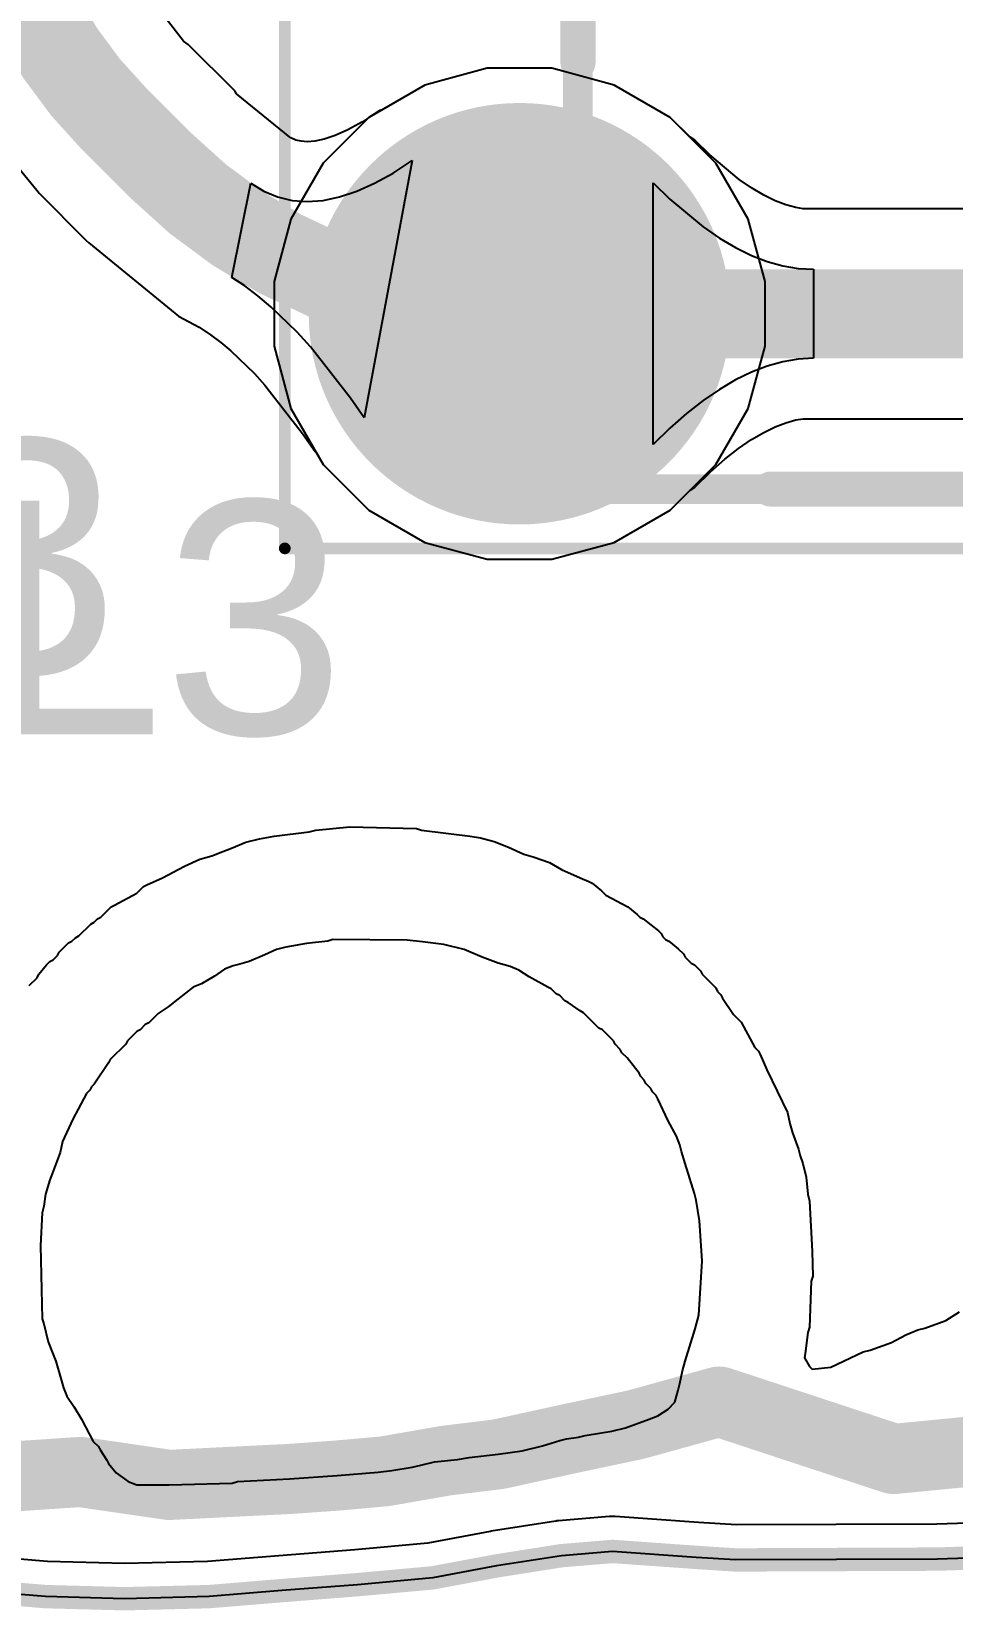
# Model space of a CAD drawing. Header units: inches. Extents: x -21.6 to 21.4, y -24.6 to 14.5.
# Drawn here: x 8.56 to 12.5, y -24.65 to -17.89 of the extents above; entities that cross this region are included whole.
import ezdxf

# ---------------------------------------------------------------- set-up
doc = ezdxf.new("R2010")
doc.units = ezdxf.units.IN
for name, color, linetype in [('Bottom Layer', 5, 'Continuous'), ('Bottom Solder', 6, 'Continuous'), ('Mechanical 4', 56, 'Continuous'), ('Multi-Layer', 9, 'Continuous'), ('Pad Holes', 156, 'Continuous'), ('Top 3D Body', 56, 'Continuous'), ('Top Assembly', 56, 'Continuous'), ('Top Component Center', 56, 'Continuous'), ('Top Courtyard', 56, 'Continuous'), ('Top Layer', 1, 'Continuous'), ('Top Overlay', 2, 'Continuous'), ('Top Solder', 216, 'Continuous')]:
    doc.layers.add(name, color=color, linetype=linetype)
doc.styles.add('Arial', font='', dxfattribs={"height": 0.2})
doc.styles.get('Arial').set_extended_font_data('Arial')

# ---------------------------------------------------------------- blocks, each defined once
blk = doc.blocks.new('3___________57')
at = {"layer": 'Bottom Layer'}
blk.add_hatch(color=5, dxfattribs=at).paths.add_polyline_path([(-1.995, 0.7264), (-0.545, 0.7264), (-0.545, -0.7236), (-1.995, -0.7236)])
h = blk.add_hatch(color=5, dxfattribs=at)
edge = h.paths.add_edge_path()
edge.add_arc((1.27, 0.0014), 0.725, 0, 360)
at = {"layer": 'Bottom Solder'}
blk.add_hatch(color=6, dxfattribs=at).paths.add_polyline_path([(-1.995, 0.7264), (-0.545, 0.7264), (-0.545, -0.7236), (-1.995, -0.7236)])
h = blk.add_hatch(color=6, dxfattribs=at)
edge = h.paths.add_edge_path()
edge.add_arc((1.27, 0.0014), 0.725, 0, 360)
at = {"layer": 'Multi-Layer'}
blk.add_hatch(color=9, dxfattribs=at).paths.add_polyline_path([(-1.995, 0.7264), (-0.545, 0.7264), (-0.545, -0.7236), (-1.995, -0.7236)])
h = blk.add_hatch(color=9, dxfattribs=at)
edge = h.paths.add_edge_path()
edge.add_arc((1.27, 0.0014), 0.725, 0, 360)
at = {"layer": 'Pad Holes'}
h = blk.add_hatch(color=7, dxfattribs=at)
edge = h.paths.add_edge_path()
edge.add_arc((-1.27, 0.0014), 0.45, 0, 360)
h = blk.add_hatch(color=7, dxfattribs=at)
edge = h.paths.add_edge_path()
edge.add_arc((1.27, 0.0014), 0.45, 0, 360)
at = {"layer": 'Top Layer'}
blk.add_hatch(color=1, dxfattribs=at).paths.add_polyline_path([(-1.995, 0.7264), (-0.545, 0.7264), (-0.545, -0.7236), (-1.995, -0.7236)])
h = blk.add_hatch(color=1, dxfattribs=at)
edge = h.paths.add_edge_path()
edge.add_arc((1.27, 0.0014), 0.725, 0, 360)
at = {"layer": 'Top Solder'}
blk.add_hatch(color=216, dxfattribs=at).paths.add_polyline_path([(-1.995, 0.7264), (-0.545, 0.7264), (-0.545, -0.7236), (-1.995, -0.7236)])
h = blk.add_hatch(color=216, dxfattribs=at)
edge = h.paths.add_edge_path()
edge.add_arc((1.27, 0.0014), 0.725, 0, 360)
at = {"layer": 'Top 3D Body'}
for points in [[(1.715, 0.0014, 0.15, 0.15, 1), (-1.715, 0.0014, 0.15, 0.15, 1)], [(-1.7525, 0.0014, 0.075, 0.075, 1), (-1.6775, 0.0014, 0.075, 0.075, 1)], [(1.6775, 0.0014, 0.075, 0.075, 1), (1.7525, 0.0014, 0.075, 0.075, 1)]]:
    blk.add_lwpolyline(points, format="xyseb", close=True, dxfattribs=at)
at = {"layer": 'Top Component Center'}
for points in [[(0, -0.4986, 0.1, 0.1, 0), (0, 0.5014, 0.1, 0.1, 0)], [(-0.5, 0.0014, 0.1, 0.1, 0), (0.5, 0.0014, 0.1, 0.1, 0)]]:
    blk.add_lwpolyline(points, format="xyseb", dxfattribs=at)
for points in [[(-0.025, 0.5014, 0.05, 0.05, 1), (0.025, 0.5014, 0.05, 0.05, 1)], [(-0.525, 0.0014, 0.05, 0.05, 1), (-0.475, 0.0014, 0.05, 0.05, 1)], [(0.475, 0.0014, 0.05, 0.05, 1), (0.525, 0.0014, 0.05, 0.05, 1)], [(-0.025, -0.4986, 0.05, 0.05, 1), (0.025, -0.4986, 0.05, 0.05, 1)]]:
    blk.add_lwpolyline(points, format="xyseb", close=True, dxfattribs=at)
at = {"layer": 'Top Courtyard'}
for points in [[(-2.2227, 0.0014, 0.2, 0.2, -1), (2.2227, 0.0014, 0.2, 0.2, 0)], [(2.2227, 0.0014, 0.2, 0.2, -1), (-2.2227, 0.0014, 0.2, 0.2, 0)]]:
    blk.add_lwpolyline(points, format="xyseb", dxfattribs=at)
for points in [[(-2.2727, 0.0014, 0.1, 0.1, 1), (-2.1727, 0.0014, 0.1, 0.1, 1)], [(-2.2727, 0.0014, 0.1, 0.1, 1), (-2.1727, 0.0014, 0.1, 0.1, 1)], [(2.1727, 0.0014, 0.1, 0.1, 1), (2.2727, 0.0014, 0.1, 0.1, 1)], [(2.1727, 0.0014, 0.1, 0.1, 1), (2.2727, 0.0014, 0.1, 0.1, 1)]]:
    blk.add_lwpolyline(points, format="xyseb", close=True, dxfattribs=at)
at = {"layer": 'Top Overlay'}
for points in [[(-1.3, 1.1214, 0.2, 0.2, -0.458783), (1.3, 1.1214, 0.2, 0.2, 0)], [(-2.275, -1.5, 0.15, 0.15, 0), (-2.275, -0.5, 0.15, 0.15, 0)], [(-2.775, -0.9986, 0.15, 0.15, 0), (-1.775, -0.9986, 0.15, 0.15, 0)], [(1.3, -1.1186, 0.2, 0.2, -0.458784), (-1.3, -1.1186, 0.2, 0.2, 0)]]:
    blk.add_lwpolyline(points, format="xyseb", dxfattribs=at)
for points in [[(-1.35, 1.1214, 0.1, 0.1, 1), (-1.25, 1.1214, 0.1, 0.1, 1)], [(1.25, 1.1214, 0.1, 0.1, 1), (1.35, 1.1214, 0.1, 0.1, 1)], [(-2.3125, -0.5, 0.075, 0.075, 1), (-2.2375, -0.5, 0.075, 0.075, 1)], [(-2.8125, -0.9986, 0.075, 0.075, 1), (-2.7375, -0.9986, 0.075, 0.075, 1)], [(-1.8125, -0.9986, 0.075, 0.075, 1), (-1.7375, -0.9986, 0.075, 0.075, 1)], [(-1.35, -1.1186, 0.1, 0.1, 1), (-1.25, -1.1186, 0.1, 0.1, 1)], [(1.25, -1.1186, 0.1, 0.1, 1), (1.35, -1.1186, 0.1, 0.1, 1)], [(-2.3125, -1.5, 0.075, 0.075, 1), (-2.2375, -1.5, 0.075, 0.075, 1)]]:
    blk.add_lwpolyline(points, format="xyseb", close=True, dxfattribs=at)
at = {"layer": 'Top Assembly', "style": 'Arial'}
blk.add_text('HL3', height=1, dxfattribs=at).set_placement((1.6, 0.963))
blk = doc.blocks.new('B__________6X6_59')
at = {"layer": 'Bottom Layer'}
h = blk.add_hatch(color=5, dxfattribs=at)
edge = h.paths.add_edge_path()
edge.add_arc((-3.25, -2.25), 0.8, 0, 360)
at = {"layer": 'Bottom Solder'}
h = blk.add_hatch(color=6, dxfattribs=at)
edge = h.paths.add_edge_path()
edge.add_arc((-3.25, -2.25), 0.9016, 0, 360)
at = {"layer": 'Multi-Layer'}
h = blk.add_hatch(color=9, dxfattribs=at)
edge = h.paths.add_edge_path()
edge.add_arc((-3.25, -2.25), 0.8, 0, 360)
at = {"layer": 'Pad Holes'}
h = blk.add_hatch(color=7, dxfattribs=at)
edge = h.paths.add_edge_path()
edge.add_arc((-3.25, -2.25), 0.5, 0, 360)
at = {"layer": 'Top Layer'}
h = blk.add_hatch(color=1, dxfattribs=at)
edge = h.paths.add_edge_path()
edge.add_arc((-3.25, -2.25), 0.8, 0, 360)
at = {"layer": 'Top Solder'}
h = blk.add_hatch(color=216, dxfattribs=at)
edge = h.paths.add_edge_path()
edge.add_arc((-3.25, -2.25), 0.9016, 0, 360)
at = {"layer": 'Top 3D Body'}
for points in [[(-3, -3, 0.127, 0.127, 0), (-3, 3, 0.127, 0.127, 0)], [(-3, -3, 0.127, 0.127, 0), (3, -3, 0.127, 0.127, 0)]]:
    blk.add_lwpolyline(points, format="xyseb", dxfattribs=at)
blk.add_lwpolyline([(-3.0317, -3, 0.0635, 0.0635, 1), (-2.9682, -3, 0.0635, 0.0635, 1)], format="xyseb", close=True, dxfattribs=at)
blk.add_lwpolyline([(-3.0317, -3, 0.0635, 0.0635, 1), (-2.9682, -3, 0.0635, 0.0635, 1)], format="xyseb", close=True, dxfattribs=at)
at = {"layer": 'Top Courtyard'}
for points in [[(-4.254, -3.254, 0.05, 0.05, 0), (-4.254, 3.254, 0.05, 0.05, 0)], [(-4.254, -3.254, 0.05, 0.05, 0), (4.254, -3.254, 0.05, 0.05, 0)]]:
    blk.add_lwpolyline(points, format="xyseb", dxfattribs=at)
blk.add_lwpolyline([(-4.2665, -3.254, 0.025, 0.025, 1), (-4.2415, -3.254, 0.025, 0.025, 1)], format="xyseb", close=True, dxfattribs=at)
blk.add_lwpolyline([(-4.2665, -3.254, 0.025, 0.025, 1), (-4.2415, -3.254, 0.025, 0.025, 1)], format="xyseb", close=True, dxfattribs=at)
at = {"layer": 'Top Overlay'}
for points in [[(-3, -1.176, 0.15, 0.15, 0), (-3, 1.176, 0.15, 0.15, 0)], [(-2.176, -3, 0.15, 0.15, 0), (2.176, -3, 0.15, 0.15, 0)]]:
    blk.add_lwpolyline(points, format="xyseb", dxfattribs=at)
for points in [[(-3.0375, -1.176, 0.075, 0.075, 1), (-2.9625, -1.176, 0.075, 0.075, 1)], [(-2.2135, -3, 0.075, 0.075, 1), (-2.1385, -3, 0.075, 0.075, 1)]]:
    blk.add_lwpolyline(points, format="xyseb", close=True, dxfattribs=at)

msp = doc.modelspace()

# ---------------------------------------------------------------- linework, layer by layer
at = {"layer": 'Bottom Layer'}
for p, q in [((10.5118, -18.05), (10.2447, -18.1216)), ((10.7882, -18.05), (10.5118, -18.05)), ((11.0553, -18.1216), (10.7882, -18.05)), ((10.2447, -18.1216), (10.0053, -18.2598)), ((11.2947, -18.2598), (11.0553, -18.1216)), ((10.0053, -18.2598), (9.8098, -18.4553)), ((11.4902, -18.4553), (11.2947, -18.2598)), ((9.8098, -18.4553), (9.6716, -18.6947)), ((11.6284, -18.6947), (11.4902, -18.4553)), ((9.6716, -18.6947), (9.6, -18.9618)), ((11.7, -18.9618), (11.6284, -18.6947)), ((9.6, -18.9618), (9.6, -19.2382)), ((11.7, -19.2382), (11.7, -18.9618)), ((9.6, -19.2382), (9.6716, -19.5053)), ((11.6284, -19.5053), (11.7, -19.2382)), ((9.6716, -19.5053), (9.8098, -19.7447)), ((11.4902, -19.7447), (11.6284, -19.5053)), ((9.8098, -19.7447), (10.0053, -19.9402)), ((11.2947, -19.9402), (11.4902, -19.7447)), ((10.0053, -19.9402), (10.2447, -20.0784)), ((11.0553, -20.0784), (11.2947, -19.9402)), ((10.2447, -20.0784), (10.5118, -20.15)), ((10.7882, -20.15), (11.0553, -20.0784)), ((10.5118, -20.15), (10.7882, -20.15)), ((10.8292, -24.4137), (10.552, -24.4575)), ((11.048, -24.3955), (10.8292, -24.4137)), ((11.4054, -24.421), (11.048, -24.3955)), ((11.5732, -24.4319), (11.4054, -24.421)), ((12.0054, -24.4301), (11.5732, -24.4319)), ((12.4376, -24.4283), (12.0054, -24.4301)), ((12.7731, -24.4173), (12.4376, -24.4283)), ((10.2785, -24.5085), (9.9575, -24.5377)), ((10.552, -24.4575), (10.2785, -24.5085)), ((8.6226, -24.5888), (8.1412, -24.5486)), ((9.6329, -24.5632), (9.3229, -24.5888)), ((9.9575, -24.5377), (9.6329, -24.5632)), ((8.96, -24.5979), (8.6226, -24.5888)), ((9.3229, -24.5888), (8.96, -24.5979))]:
    msp.add_line(p, q, dxfattribs=at)
at = {"layer": 'Mechanical 4'}
for points in [[(10.552, -24.4575, 0.1, 0.1, 0), (10.8292, -24.4137, 0.1, 0.1, 0)], [(10.8292, -24.4137, 0.1, 0.1, 0), (11.048, -24.3955, 0.1, 0.1, 0)], [(11.048, -24.3955, 0.1, 0.1, 0), (11.4054, -24.421, 0.1, 0.1, 0)], [(11.4054, -24.421, 0.1, 0.1, 0), (11.5732, -24.4319, 0.1, 0.1, 0)], [(11.5732, -24.4319, 0.1, 0.1, 0), (12.0054, -24.4301, 0.1, 0.1, 0)], [(12.0054, -24.4301, 0.1, 0.1, 0), (12.4376, -24.4283, 0.1, 0.1, 0)], [(12.4376, -24.4283, 0.1, 0.1, 0), (12.7731, -24.4173, 0.1, 0.1, 0)], [(10.2785, -24.5085, 0.1, 0.1, 0), (10.552, -24.4575, 0.1, 0.1, 0)], [(8.1412, -24.5486, 0.1, 0.1, 0), (8.6226, -24.5888, 0.1, 0.1, 0)], [(9.3229, -24.5888, 0.1, 0.1, 0), (9.6329, -24.5632, 0.1, 0.1, 0)], [(9.6329, -24.5632, 0.1, 0.1, 0), (9.9575, -24.5377, 0.1, 0.1, 0)], [(9.9575, -24.5377, 0.1, 0.1, 0), (10.2785, -24.5085, 0.1, 0.1, 0)], [(8.6226, -24.5888, 0.1, 0.1, 0), (8.96, -24.5979, 0.1, 0.1, 0)], [(8.96, -24.5979, 0.1, 0.1, 0), (9.3229, -24.5888, 0.1, 0.1, 0)]]:
    msp.add_lwpolyline(points, format="xyseb", dxfattribs=at)
for points in [[(10.8042, -24.4137, 0.05, 0.05, 1), (10.8542, -24.4137, 0.05, 0.05, 1)], [(10.8042, -24.4137, 0.05, 0.05, 1), (10.8542, -24.4137, 0.05, 0.05, 1)], [(11.023, -24.3955, 0.05, 0.05, 1), (11.073, -24.3955, 0.05, 0.05, 1)], [(11.023, -24.3955, 0.05, 0.05, 1), (11.073, -24.3955, 0.05, 0.05, 1)], [(11.3804, -24.421, 0.05, 0.05, 1), (11.4304, -24.421, 0.05, 0.05, 1)], [(11.3804, -24.421, 0.05, 0.05, 1), (11.4304, -24.421, 0.05, 0.05, 1)], [(11.5482, -24.4319, 0.05, 0.05, 1), (11.5982, -24.4319, 0.05, 0.05, 1)], [(11.5482, -24.4319, 0.05, 0.05, 1), (11.5982, -24.4319, 0.05, 0.05, 1)], [(11.9804, -24.4301, 0.05, 0.05, 1), (12.0304, -24.4301, 0.05, 0.05, 1)], [(11.9804, -24.4301, 0.05, 0.05, 1), (12.0304, -24.4301, 0.05, 0.05, 1)], [(12.4126, -24.4283, 0.05, 0.05, 1), (12.4626, -24.4283, 0.05, 0.05, 1)], [(12.4126, -24.4283, 0.05, 0.05, 1), (12.4626, -24.4283, 0.05, 0.05, 1)], [(10.527, -24.4575, 0.05, 0.05, 1), (10.577, -24.4575, 0.05, 0.05, 1)], [(10.527, -24.4575, 0.05, 0.05, 1), (10.577, -24.4575, 0.05, 0.05, 1)], [(9.6079, -24.5632, 0.05, 0.05, 1), (9.6579, -24.5632, 0.05, 0.05, 1)], [(9.6079, -24.5632, 0.05, 0.05, 1), (9.6579, -24.5632, 0.05, 0.05, 1)], [(9.9325, -24.5377, 0.05, 0.05, 1), (9.9825, -24.5377, 0.05, 0.05, 1)], [(9.9325, -24.5377, 0.05, 0.05, 1), (9.9825, -24.5377, 0.05, 0.05, 1)], [(10.2535, -24.5085, 0.05, 0.05, 1), (10.3034, -24.5085, 0.05, 0.05, 1)], [(10.2535, -24.5085, 0.05, 0.05, 1), (10.3034, -24.5085, 0.05, 0.05, 1)], [(8.5976, -24.5888, 0.05, 0.05, 1), (8.6476, -24.5888, 0.05, 0.05, 1)], [(8.5976, -24.5888, 0.05, 0.05, 1), (8.6476, -24.5888, 0.05, 0.05, 1)], [(8.935, -24.5979, 0.05, 0.05, 1), (8.985, -24.5979, 0.05, 0.05, 1)], [(8.935, -24.5979, 0.05, 0.05, 1), (8.985, -24.5979, 0.05, 0.05, 1)], [(9.2979, -24.5888, 0.05, 0.05, 1), (9.3479, -24.5888, 0.05, 0.05, 1)], [(9.2979, -24.5888, 0.05, 0.05, 1), (9.3479, -24.5888, 0.05, 0.05, 1)]]:
    msp.add_lwpolyline(points, format="xyseb", close=True, dxfattribs=at)
at = {"layer": 'Top Layer'}
for p, q in [((9.2127, -17.9342), (9.0264, -17.6913)), ((9.2327, -17.9475), (9.2127, -17.9342)), ((9.4321, -18.147), (9.2327, -17.9475)), ((10.5118, -18.05), (10.2447, -18.1216)), ((10.7882, -18.05), (10.5118, -18.05)), ((11.0553, -18.1216), (10.7882, -18.05)), ((9.44, -18.1587), (9.4321, -18.147)), ((9.6671, -18.3451), (9.44, -18.1587)), ((10.2447, -18.1216), (10.0623, -18.2269)), ((11.2947, -18.2598), (11.0553, -18.1216)), ((8.3108, -18.2369), (8.5855, -18.5716)), ((10.0523, -18.2309), (10.0288, -18.2462)), ((10.0623, -18.2269), (10.0523, -18.2309)), ((9.9779, -18.2794), (9.9163, -18.3135)), ((10.0002, -18.2649), (9.9779, -18.2794)), ((10.0053, -18.2598), (10.0002, -18.2649)), ((10.0288, -18.2462), (10.0053, -18.2598)), ((11.3797, -18.3448), (11.2947, -18.2598)), ((9.6717, -18.3479), (9.6671, -18.3451)), ((9.6937, -18.357), (9.6717, -18.3479)), ((9.7163, -18.3623), (9.6937, -18.357)), ((9.7424, -18.3642), (9.7163, -18.3623)), ((9.7745, -18.3619), (9.7424, -18.3642)), ((9.8141, -18.3537), (9.7745, -18.3619)), ((9.8615, -18.338), (9.8141, -18.3537)), ((9.9163, -18.3135), (9.8615, -18.338)), ((11.3992, -18.3574), (11.3797, -18.3448)), ((11.4642, -18.4208), (11.3992, -18.3574)), ((11.5894, -18.5252), (11.4642, -18.4208)), ((10.1915, -18.4444), (9.9854, -19.5453)), ((10.0302, -18.5418), (10.1094, -18.498)), ((10.1094, -18.498), (10.1915, -18.4444)), ((8.5855, -18.5716), (8.5957, -18.5841)), ((9.4194, -18.9448), (9.5002, -18.542)), ((9.5002, -18.542), (9.5564, -18.5761)), ((9.5564, -18.5761), (9.6154, -18.6004)), ((9.8803, -18.6003), (9.9538, -18.5759)), ((9.9538, -18.5759), (10.0302, -18.5418)), ((11.2213, -19.66), (11.2213, -18.54)), ((11.2213, -18.54), (11.2934, -18.6102)), ((11.6421, -18.5615), (11.5894, -18.5252)), ((11.6946, -18.5924), (11.6421, -18.5615)), ((8.5957, -18.5841), (8.7943, -18.7849)), ((9.6154, -18.6004), (9.6773, -18.615)), ((9.6773, -18.615), (9.7421, -18.6198)), ((9.7421, -18.6198), (9.8097, -18.6149)), ((9.8097, -18.6149), (9.8803, -18.6003)), ((11.2934, -18.6102), (11.4351, -18.7284)), ((11.7437, -18.6164), (11.6946, -18.5924)), ((11.7893, -18.6339), (11.7437, -18.6164)), ((11.8314, -18.6456), (11.7893, -18.6339)), ((11.863, -18.6509), (11.8314, -18.6456)), ((15.937, -18.6509), (11.863, -18.6509)), ((11.4351, -18.7284), (11.5049, -18.7765)), ((11.5049, -18.7765), (11.5738, -18.8171)), ((8.7943, -18.7849), (8.7945, -18.7851)), ((8.7945, -18.7851), (8.8079, -18.7961)), ((8.8079, -18.7961), (9.1911, -19.1106)), ((11.5738, -18.8171), (11.642, -18.8504)), ((11.642, -18.8504), (11.7094, -18.8762)), ((11.7094, -18.8762), (11.776, -18.8947)), ((11.776, -18.8947), (11.8419, -18.9058)), ((11.8419, -18.9058), (11.907, -18.9095)), ((11.907, -18.9095), (11.907, -19.2905)), ((9.4749, -18.9812), (9.4194, -18.9448)), ((9.5306, -19.0229), (9.4749, -18.9812)), ((9.5866, -19.0698), (9.5306, -19.0229)), ((9.1911, -19.1106), (9.2794, -19.1578)), ((9.6993, -19.1794), (9.5866, -19.0698)), ((9.2794, -19.1578), (9.2796, -19.158)), ((9.2796, -19.158), (9.3285, -19.1901)), ((9.756, -19.242), (9.6993, -19.1794)), ((9.3285, -19.1901), (9.3723, -19.2228)), ((9.3723, -19.2228), (9.4157, -19.2591)), ((9.9277, -19.4616), (9.756, -19.242)), ((9.4157, -19.2591), (9.5158, -19.3564)), ((11.776, -19.3053), (11.7094, -19.3238)), ((11.8419, -19.2942), (11.776, -19.3053)), ((11.907, -19.2905), (11.8419, -19.2942)), ((9.5158, -19.3564), (9.5609, -19.4063)), ((11.5738, -19.3829), (11.5049, -19.4235)), ((11.642, -19.3496), (11.5738, -19.3829)), ((11.7094, -19.3238), (11.642, -19.3496)), ((9.5609, -19.4063), (9.7221, -19.6125)), ((11.5049, -19.4235), (11.4351, -19.4716)), ((9.9854, -19.5453), (9.9277, -19.4616)), ((11.4351, -19.4716), (11.3646, -19.527)), ((11.3646, -19.527), (11.2934, -19.5898)), ((11.6946, -19.6076), (11.7437, -19.5836)), ((11.7437, -19.5836), (11.7893, -19.5661)), ((11.7893, -19.5661), (11.8314, -19.5544)), ((11.8314, -19.5544), (11.863, -19.5491)), ((11.863, -19.5491), (15.937, -19.5491)), ((9.7221, -19.6125), (9.7755, -19.6899)), ((11.2934, -19.5898), (11.2213, -19.66)), ((11.5864, -19.6769), (11.6421, -19.6385)), ((11.6421, -19.6385), (11.6946, -19.6076)), ((9.7755, -19.6899), (9.7816, -19.6958)), ((9.7816, -19.6958), (9.8098, -19.7447)), ((11.4667, -19.7768), (11.5278, -19.7229)), ((11.5278, -19.7229), (11.5864, -19.6769)), ((9.8098, -19.7447), (10.0053, -19.9402)), ((11.3992, -19.8426), (11.4667, -19.7768)), ((11.2947, -19.9402), (11.3797, -19.8552)), ((11.3797, -19.8552), (11.3992, -19.8426)), ((10.0053, -19.9402), (10.2447, -20.0784)), ((11.0553, -20.0784), (11.2947, -19.9402)), ((10.2447, -20.0784), (10.5118, -20.15)), ((10.7882, -20.15), (11.0553, -20.0784)), ((10.5118, -20.15), (10.7882, -20.15)), ((10.8292, -24.4137), (10.552, -24.4575)), ((11.048, -24.3955), (10.8292, -24.4137)), ((11.4054, -24.421), (11.048, -24.3955)), ((11.5732, -24.4319), (11.4054, -24.421)), ((12.0054, -24.4301), (11.5732, -24.4319)), ((12.4376, -24.4283), (12.0054, -24.4301)), ((12.7731, -24.4173), (12.4376, -24.4283)), ((10.2785, -24.5085), (9.9575, -24.5377)), ((10.552, -24.4575), (10.2785, -24.5085)), ((8.6226, -24.5888), (8.1412, -24.5486)), ((9.6329, -24.5632), (9.3229, -24.5888)), ((9.9575, -24.5377), (9.6329, -24.5632)), ((8.96, -24.5979), (8.6226, -24.5888)), ((9.3229, -24.5888), (8.96, -24.5979))]:
    msp.add_line(p, q, dxfattribs=at)
for points in [[(8.9151, -18.2651, 0.381, 0.381, -0.198754), (8.375, -16.96, 0.381, 0.381, 0)], [(8.9151, -18.2651, 0.381, 0.381, 0), (9.1146, -18.4646, 0.381, 0.381, 0)], [(10.65, -19.1, 0.381, 0.381, -0.198751), (9.1146, -18.4646, 0.381, 0.381, 0)], [(10.65, -19.1, 0.381, 0.381, 0), (17.15, -19.1, 0.381, 0.381, 0)]]:
    msp.add_lwpolyline(points, format="xyseb", dxfattribs=at)
for points in [[(8.8199, -18.2651, 0.1905, 0.1905, 1), (9.0104, -18.2651, 0.1905, 0.1905, 1)], [(8.8199, -18.2651, 0.1905, 0.1905, 1), (9.0104, -18.2651, 0.1905, 0.1905, 1)], [(9.0193, -18.4646, 0.1905, 0.1905, 1), (9.2098, -18.4646, 0.1905, 0.1905, 1)], [(9.0193, -18.4646, 0.1905, 0.1905, 1), (9.2098, -18.4646, 0.1905, 0.1905, 1)], [(10.5547, -19.1, 0.1905, 0.1905, 1), (10.7452, -19.1, 0.1905, 0.1905, 1)], [(10.5547, -19.1, 0.1905, 0.1905, 1), (10.7452, -19.1, 0.1905, 0.1905, 1)]]:
    msp.add_lwpolyline(points, format="xyseb", close=True, dxfattribs=at)
at = {"layer": 'Top Overlay'}
for p, q in [((9.5381, -21.3464), (9.6001, -21.3355)), ((9.6001, -21.3355), (9.7496, -21.3172)), ((9.7496, -21.3172), (9.7788, -21.31)), ((9.7788, -21.31), (9.9247, -21.2954)), ((9.9247, -21.2954), (10.2092, -21.3027)), ((10.2092, -21.3027), (10.231, -21.31)), ((10.231, -21.31), (10.4389, -21.3355)), ((10.4389, -21.3355), (10.4827, -21.3428)), ((10.4827, -21.3428), (10.541, -21.3574)), ((9.3338, -21.4194), (9.3812, -21.4011)), ((9.3812, -21.4011), (9.4177, -21.3865)), ((9.4177, -21.3865), (9.4797, -21.361)), ((9.4797, -21.361), (9.5381, -21.3464)), ((10.541, -21.3574), (10.603, -21.3829)), ((10.603, -21.3829), (10.6687, -21.4121)), ((10.6687, -21.4121), (10.7088, -21.423)), ((9.1223, -21.5142), (9.2171, -21.4631)), ((9.2171, -21.4631), (9.2828, -21.434)), ((9.2828, -21.434), (9.3338, -21.4194)), ((10.7088, -21.423), (10.7781, -21.4485)), ((10.7781, -21.4485), (10.8292, -21.4777)), ((10.8292, -21.4777), (10.9094, -21.5142)), ((9.0421, -21.5507), (9.0566, -21.5434)), ((9.0566, -21.5434), (9.1223, -21.5142)), ((10.9094, -21.5142), (10.9459, -21.5288)), ((10.9459, -21.5288), (10.9605, -21.5361)), ((10.9605, -21.5361), (11.0006, -21.5689)), ((8.9181, -21.6309), (9.0129, -21.5798)), ((9.0129, -21.5798), (9.0421, -21.5507)), ((11.0006, -21.5689), (11.0188, -21.5871)), ((11.0188, -21.5871), (11.1136, -21.6382)), ((8.8451, -21.6893), (8.8597, -21.682)), ((8.8597, -21.682), (8.9035, -21.6382)), ((8.9035, -21.6382), (8.9181, -21.6309)), ((11.1136, -21.6382), (11.1538, -21.671)), ((11.1538, -21.671), (11.1647, -21.682)), ((11.1647, -21.682), (11.1793, -21.6893)), ((8.7649, -21.7622), (8.8159, -21.7111)), ((8.8159, -21.7111), (8.8305, -21.7038)), ((8.8305, -21.7038), (8.8451, -21.6893)), ((11.1793, -21.6893), (11.2449, -21.7403)), ((11.2449, -21.7403), (11.2559, -21.7513)), ((11.2559, -21.7513), (11.2632, -21.7659)), ((8.681, -21.8315), (8.7211, -21.7914)), ((8.7211, -21.7914), (8.7357, -21.7841)), ((8.7357, -21.7841), (8.7503, -21.7695)), ((8.7503, -21.7695), (8.7649, -21.7622)), ((9.6511, -21.8096), (9.611, -21.8206)), ((9.7387, -21.795), (9.6511, -21.8096)), ((9.8298, -21.7841), (9.7387, -21.795)), ((9.8517, -21.7768), (9.8298, -21.7841)), ((10.169, -21.7804), (9.8517, -21.7768)), ((10.2347, -21.7877), (10.169, -21.7804)), ((10.3259, -21.7987), (10.2347, -21.7877)), ((10.4134, -21.8206), (10.3259, -21.7987)), ((11.2632, -21.7659), (11.2741, -21.7768)), ((11.2741, -21.7768), (11.2887, -21.7841)), ((11.2887, -21.7841), (11.3288, -21.8169)), ((11.3288, -21.8169), (11.3507, -21.8388)), ((8.5935, -21.9263), (8.6263, -21.8862)), ((8.6263, -21.8862), (8.6409, -21.8716)), ((8.6409, -21.8716), (8.6555, -21.8643)), ((8.6555, -21.8643), (8.6737, -21.8461)), ((8.6737, -21.8461), (8.681, -21.8315)), ((9.4542, -21.8826), (9.425, -21.8899)), ((9.4943, -21.8716), (9.4542, -21.8826)), ((9.56, -21.8424), (9.4943, -21.8716)), ((9.611, -21.8206), (9.56, -21.8424)), ((10.49, -21.8534), (10.4134, -21.8206)), ((10.5593, -21.8789), (10.49, -21.8534)), ((10.6103, -21.8935), (10.5593, -21.8789)), ((11.3507, -21.8388), (11.358, -21.8534)), ((11.358, -21.8534), (11.3835, -21.8789)), ((11.3835, -21.8789), (11.3981, -21.8862)), ((11.3981, -21.8862), (11.4237, -21.9117)), ((8.5533, -21.9737), (8.5862, -21.9409)), ((8.5862, -21.9409), (8.5935, -21.9263)), ((9.3448, -21.9336), (9.2901, -21.9664)), ((9.3885, -21.9044), (9.3448, -21.9336)), ((9.425, -21.8899), (9.3885, -21.9044)), ((10.6468, -21.9081), (10.6103, -21.8935)), ((10.6906, -21.9373), (10.6468, -21.9081)), ((10.7708, -21.981), (10.6906, -21.9373)), ((11.4237, -21.9117), (11.431, -21.9263)), ((11.431, -21.9263), (11.4893, -21.9847)), ((9.2536, -21.981), (9.1879, -22.0321)), ((9.2901, -21.9664), (9.2536, -21.981)), ((10.7854, -21.9883), (10.7708, -21.981)), ((10.8073, -22.0102), (10.7854, -21.9883)), ((10.8219, -22.0175), (10.8073, -22.0102)), ((10.8438, -22.0394), (10.8219, -22.0175)), ((11.4893, -21.9847), (11.4966, -21.9993)), ((11.4966, -21.9993), (11.5112, -22.0139)), ((11.5112, -22.0139), (11.5185, -22.0284)), ((9.1478, -22.0649), (9.1041, -22.0941)), ((9.1879, -22.0321), (9.1478, -22.0649)), ((10.8584, -22.0467), (10.8438, -22.0394)), ((10.9094, -22.0832), (10.8584, -22.0467)), ((10.924, -22.0904), (10.9094, -22.0832)), ((11.5185, -22.0284), (11.5659, -22.0977)), ((9.0494, -22.1415), (9.0275, -22.1634)), ((9.0639, -22.1342), (9.0494, -22.1415)), ((9.1041, -22.0941), (9.0639, -22.1342)), ((10.9896, -22.1561), (10.924, -22.0904)), ((11.0042, -22.1634), (10.9896, -22.1561)), ((11.5659, -22.0977), (11.5987, -22.1306)), ((11.5987, -22.1306), (11.6571, -22.24)), ((8.9728, -22.2108), (8.9655, -22.2254)), ((9.0129, -22.1707), (8.9728, -22.2108)), ((9.0275, -22.1634), (9.0129, -22.1707)), ((11.0516, -22.2108), (11.0042, -22.1634)), ((11.0589, -22.2254), (11.0516, -22.2108)), ((8.8998, -22.291), (8.8925, -22.3056)), ((8.9655, -22.2254), (8.8998, -22.291)), ((11.0808, -22.2473), (11.0589, -22.2254)), ((11.0881, -22.2619), (11.0808, -22.2473)), ((11.11, -22.2837), (11.0881, -22.2619)), ((11.1611, -22.3494), (11.11, -22.2837)), ((11.6571, -22.24), (11.6717, -22.2546)), ((11.6717, -22.2546), (11.679, -22.2692)), ((11.679, -22.2692), (11.7081, -22.3348)), ((8.8925, -22.3056), (8.8305, -22.3968)), ((11.1684, -22.364), (11.1611, -22.3494)), ((11.7081, -22.3348), (11.7957, -22.5172)), ((8.8123, -22.4223), (8.7977, -22.4369)), ((8.8196, -22.4077), (8.8123, -22.4223)), ((8.8305, -22.3968), (8.8196, -22.4077)), ((11.1829, -22.3786), (11.1684, -22.364)), ((11.1902, -22.3932), (11.1829, -22.3786)), ((11.2121, -22.415), (11.1902, -22.3932)), ((11.2194, -22.4296), (11.2121, -22.415)), ((8.7977, -22.4369), (8.7393, -22.5463)), ((11.234, -22.4442), (11.2194, -22.4296)), ((11.2413, -22.4588), (11.234, -22.4442)), ((11.2851, -22.5536), (11.2413, -22.4588)), ((8.7393, -22.5463), (8.6956, -22.6412)), ((11.3215, -22.6193), (11.2851, -22.5536)), ((11.7957, -22.5172), (11.8066, -22.5646)), ((11.3361, -22.6558), (11.3215, -22.6193)), ((11.8066, -22.5646), (11.8176, -22.6047)), ((11.8176, -22.6047), (11.8431, -22.674)), ((8.6846, -22.6886), (8.6555, -22.7688)), ((8.6956, -22.6412), (8.6846, -22.6886)), ((11.3434, -22.6849), (11.3361, -22.6558)), ((11.358, -22.736), (11.3434, -22.6849)), ((11.8431, -22.674), (11.8504, -22.7032)), ((11.3981, -22.8636), (11.358, -22.736)), ((11.8504, -22.7032), (11.8613, -22.736)), ((11.8613, -22.736), (11.8759, -22.7944)), ((8.6409, -22.8053), (8.6226, -22.8673)), ((8.6555, -22.7688), (8.6409, -22.8053)), ((11.8759, -22.7944), (11.8832, -22.8673)), ((8.6226, -22.8673), (8.6153, -22.9184)), ((11.4054, -22.8928), (11.3981, -22.8636)), ((11.42, -22.9804), (11.4054, -22.8928)), ((11.8832, -22.8673), (11.8905, -22.8965)), ((11.8905, -22.8965), (11.9014, -23.1117)), ((8.608, -22.9475), (8.6007, -23.0861)), ((8.6153, -22.9184), (8.608, -22.9475)), ((11.431, -23.1518), (11.42, -22.9804)), ((8.6007, -23.0861), (8.608, -23.3998)), ((11.4164, -23.3852), (11.431, -23.1518)), ((11.9014, -23.1117), (11.9051, -23.2174)), ((11.9051, -23.2174), (11.8978, -23.2393)), ((11.8978, -23.2393), (11.8905, -23.4363)), ((12.474, -23.4071), (12.5324, -23.3706)), ((8.608, -23.3998), (8.6153, -23.4217)), ((8.6153, -23.4217), (8.6336, -23.4983)), ((11.4018, -23.4435), (11.4164, -23.3852)), ((11.8905, -23.4363), (11.8832, -23.4581)), ((12.3537, -23.4472), (12.3829, -23.4399)), ((12.3829, -23.4399), (12.474, -23.4071)), ((8.6336, -23.4983), (8.6518, -23.5457)), ((11.358, -23.5821), (11.4018, -23.4435)), ((11.8832, -23.4581), (11.8723, -23.5493)), ((12.1494, -23.5347), (12.2406, -23.5019)), ((12.2406, -23.5019), (12.3026, -23.4691)), ((12.3026, -23.4691), (12.3537, -23.4472)), ((8.6518, -23.5457), (8.6664, -23.5821)), ((11.8723, -23.5493), (11.8686, -23.5676)), ((11.8686, -23.5676), (11.8905, -23.604)), ((11.9817, -23.6077), (12.1203, -23.542)), ((12.1203, -23.542), (12.1494, -23.5347)), ((8.6664, -23.5821), (8.6883, -23.6551)), ((11.3361, -23.677), (11.3471, -23.6223)), ((11.3471, -23.6223), (11.358, -23.5821)), ((11.8905, -23.604), (11.9014, -23.615)), ((11.9014, -23.615), (11.9817, -23.6077)), ((8.6883, -23.6551), (8.6992, -23.6952)), ((8.6992, -23.6952), (8.7138, -23.7317)), ((11.3142, -23.7572), (11.3288, -23.7061)), ((11.3288, -23.7061), (11.3361, -23.677)), ((8.7138, -23.7317), (8.743, -23.7754)), ((8.743, -23.7754), (8.7758, -23.8302)), ((11.2851, -23.7864), (11.3142, -23.7572)), ((8.7758, -23.8302), (8.8269, -23.925)), ((11.1027, -23.8666), (11.2048, -23.8302)), ((11.2048, -23.8302), (11.2413, -23.8156)), ((11.2413, -23.8156), (11.2851, -23.7864)), ((10.8511, -23.914), (10.9021, -23.9067)), ((10.9021, -23.9067), (10.9313, -23.8994)), ((10.9313, -23.8994), (11.0006, -23.8885)), ((11.0006, -23.8885), (11.0444, -23.8812)), ((11.0444, -23.8812), (11.1027, -23.8666)), ((8.8269, -23.925), (8.8488, -23.9469)), ((8.8488, -23.9469), (8.8561, -23.9614)), ((8.8561, -23.9614), (8.8852, -24.0052)), ((10.4353, -23.9943), (10.5593, -23.9797)), ((10.5593, -23.9797), (10.6614, -23.9651)), ((10.6614, -23.9651), (10.7489, -23.9432)), ((10.7489, -23.9432), (10.8219, -23.9213)), ((10.8219, -23.9213), (10.8511, -23.914)), ((8.8852, -24.0052), (8.8925, -24.0198)), ((8.8925, -24.0198), (8.9253, -24.0599)), ((10.1034, -24.049), (10.1909, -24.0344)), ((10.1909, -24.0344), (10.2274, -24.0271)), ((10.2274, -24.0271), (10.2857, -24.0125)), ((10.2857, -24.0125), (10.3842, -24.0016)), ((10.3842, -24.0016), (10.4353, -23.9943)), ((8.9253, -24.0599), (8.9764, -24.0964)), ((8.9764, -24.0964), (9.0129, -24.111)), ((9.0129, -24.111), (9.1515, -24.111)), ((9.1515, -24.111), (9.4214, -24.1037)), ((9.4214, -24.1037), (9.4432, -24.0964)), ((9.4432, -24.0964), (9.6657, -24.0855)), ((9.6657, -24.0855), (9.87, -24.0709)), ((9.87, -24.0709), (10.045, -24.0563)), ((10.045, -24.0563), (10.1034, -24.049)), ((11.0355, -24.246), (10.8167, -24.2642)), ((11.0364, -24.2459), (11.0355, -24.246)), ((11.0373, -24.2458), (11.0364, -24.2459)), ((11.0392, -24.2457), (11.0373, -24.2458)), ((11.0409, -24.2456), (11.0392, -24.2457)), ((11.0416, -24.2456), (11.0409, -24.2456)), ((11.0426, -24.2455), (11.0416, -24.2456)), ((11.0447, -24.2455), (11.0426, -24.2455)), ((11.0462, -24.2455), (11.0447, -24.2455)), ((11.047, -24.2455), (11.0462, -24.2455)), ((11.048, -24.2454), (11.047, -24.2455)), ((11.0498, -24.2455), (11.048, -24.2454)), ((11.0516, -24.2455), (11.0498, -24.2455)), ((11.0526, -24.2455), (11.0516, -24.2455)), ((11.0533, -24.2455), (11.0526, -24.2455)), ((11.055, -24.2456), (11.0533, -24.2455)), ((11.0569, -24.2457), (11.055, -24.2456)), ((11.0578, -24.2458), (11.0569, -24.2457)), ((11.0587, -24.2458), (11.0578, -24.2458)), ((11.4156, -24.2713), (11.0587, -24.2458)), ((10.5245, -24.31), (10.2578, -24.3598)), ((10.5266, -24.3096), (10.5245, -24.31)), ((10.5286, -24.3093), (10.5266, -24.3096)), ((10.8058, -24.2655), (10.5286, -24.3093)), ((10.8059, -24.2655), (10.8058, -24.2655)), ((10.8061, -24.2655), (10.8059, -24.2655)), ((10.8091, -24.2651), (10.8061, -24.2655)), ((10.8111, -24.2648), (10.8091, -24.2651)), ((10.8112, -24.2648), (10.8111, -24.2648)), ((10.8114, -24.2647), (10.8112, -24.2648)), ((10.814, -24.2645), (10.8114, -24.2647)), ((10.8164, -24.2642), (10.814, -24.2645)), ((10.8166, -24.2642), (10.8164, -24.2642)), ((10.8167, -24.2642), (10.8166, -24.2642)), ((11.5778, -24.2819), (11.4156, -24.2713)), ((12.0047, -24.2801), (11.5778, -24.2819)), ((12.4347, -24.2783), (12.0047, -24.2801)), ((12.0047, -24.2801), (12.0047, -24.2801)), ((12.7645, -24.2675), (12.4347, -24.2783)), ((10.2578, -24.3598), (9.9449, -24.3882)), ((8.6309, -24.4389), (8.1537, -24.3991)), ((8.9601, -24.4478), (8.6309, -24.4389)), ((9.3148, -24.4389), (8.9601, -24.4478)), ((9.6206, -24.4137), (9.3148, -24.4389)), ((9.6209, -24.4137), (9.6206, -24.4137)), ((9.6211, -24.4137), (9.6209, -24.4137)), ((9.9449, -24.3882), (9.6211, -24.4137))]:
    msp.add_line(p, q, dxfattribs=at)
for points in [[(11.1475, -23.853, 0.3, 0.3, 0), (11.5044, -23.7542, 0.3, 0.3, 0)], [(11.5044, -23.7542, 0.3, 0.3, 0), (12.25, -24, 0.3, 0.3, 0)], [(10.8766, -23.9104, 0.3, 0.3, 0), (11.1475, -23.853, 0.3, 0.3, 0)], [(10.5593, -23.9797, 0.3, 0.3, 0), (10.8766, -23.9104, 0.3, 0.3, 0)], [(10.335, -24.007, 0.3, 0.3, 0), (10.5593, -23.9797, 0.3, 0.3, 0)], [(12.25, -24, 0.3, 0.3, 0), (12.6655, -23.9596, 0.3, 0.3, 0)], [(8.3719, -24.0821, 0.3, 0.3, 0), (8.7722, -24.0556, 0.3, 0.3, 0)], [(8.7722, -24.0556, 0.3, 0.3, 0), (9.1515, -24.111, 0.3, 0.3, 0)], [(9.87, -24.0709, 0.3, 0.3, 0), (10.0742, -24.0526, 0.3, 0.3, 0)], [(10.0742, -24.0526, 0.3, 0.3, 0), (10.335, -24.007, 0.3, 0.3, 0)], [(9.1515, -24.111, 0.3, 0.3, 0), (9.4432, -24.0964, 0.3, 0.3, 0)], [(9.4432, -24.0964, 0.3, 0.3, 0), (9.6657, -24.0855, 0.3, 0.3, 0)], [(9.6657, -24.0855, 0.3, 0.3, 0), (9.87, -24.0709, 0.3, 0.3, 0)]]:
    msp.add_lwpolyline(points, format="xyseb", dxfattribs=at)
for points in [[(11.4294, -23.7542, 0.15, 0.15, 1), (11.5794, -23.7542, 0.15, 0.15, 1)], [(11.4294, -23.7542, 0.15, 0.15, 1), (11.5794, -23.7542, 0.15, 0.15, 1)], [(11.0725, -23.853, 0.15, 0.15, 1), (11.2225, -23.853, 0.15, 0.15, 1)], [(11.0725, -23.853, 0.15, 0.15, 1), (11.2225, -23.853, 0.15, 0.15, 1)], [(10.8016, -23.9104, 0.15, 0.15, 1), (10.9516, -23.9104, 0.15, 0.15, 1)], [(10.8016, -23.9104, 0.15, 0.15, 1), (10.9516, -23.9104, 0.15, 0.15, 1)], [(10.4843, -23.9797, 0.15, 0.15, 1), (10.6343, -23.9797, 0.15, 0.15, 1)], [(10.4843, -23.9797, 0.15, 0.15, 1), (10.6343, -23.9797, 0.15, 0.15, 1)], [(8.6972, -24.0556, 0.15, 0.15, 1), (8.8472, -24.0556, 0.15, 0.15, 1)], [(8.6972, -24.0556, 0.15, 0.15, 1), (8.8472, -24.0556, 0.15, 0.15, 1)], [(9.9992, -24.0526, 0.15, 0.15, 1), (10.1492, -24.0526, 0.15, 0.15, 1)], [(9.9992, -24.0526, 0.15, 0.15, 1), (10.1492, -24.0526, 0.15, 0.15, 1)], [(10.26, -24.007, 0.15, 0.15, 1), (10.41, -24.007, 0.15, 0.15, 1)], [(10.26, -24.007, 0.15, 0.15, 1), (10.41, -24.007, 0.15, 0.15, 1)], [(12.175, -24, 0.15, 0.15, 1), (12.325, -24, 0.15, 0.15, 1)], [(12.175, -24, 0.15, 0.15, 1), (12.325, -24, 0.15, 0.15, 1)], [(9.0765, -24.111, 0.15, 0.15, 1), (9.2265, -24.111, 0.15, 0.15, 1)], [(9.0765, -24.111, 0.15, 0.15, 1), (9.2265, -24.111, 0.15, 0.15, 1)], [(9.3682, -24.0964, 0.15, 0.15, 1), (9.5182, -24.0964, 0.15, 0.15, 1)], [(9.3682, -24.0964, 0.15, 0.15, 1), (9.5182, -24.0964, 0.15, 0.15, 1)], [(9.5907, -24.0855, 0.15, 0.15, 1), (9.7407, -24.0855, 0.15, 0.15, 1)], [(9.5907, -24.0855, 0.15, 0.15, 1), (9.7407, -24.0855, 0.15, 0.15, 1)], [(9.795, -24.0709, 0.15, 0.15, 1), (9.945, -24.0709, 0.15, 0.15, 1)], [(9.795, -24.0709, 0.15, 0.15, 1), (9.945, -24.0709, 0.15, 0.15, 1)]]:
    msp.add_lwpolyline(points, format="xyseb", close=True, dxfattribs=at)

# ---------------------------------------------------------------- block references
for name, p in [('B__________6X6_59', (13.9, -16.85)), ('3___________57', (4.775, -21.6))]:
    msp.add_blockref(name, p)

# ---------------------------------------------------------------- texts
at = {"layer": 'Top Overlay', "style": 'Arial'}
msp.add_text('HL3', height=1, dxfattribs=at).set_placement((7.3421, -20.8998))

doc.saveas('drawing.dxf')
